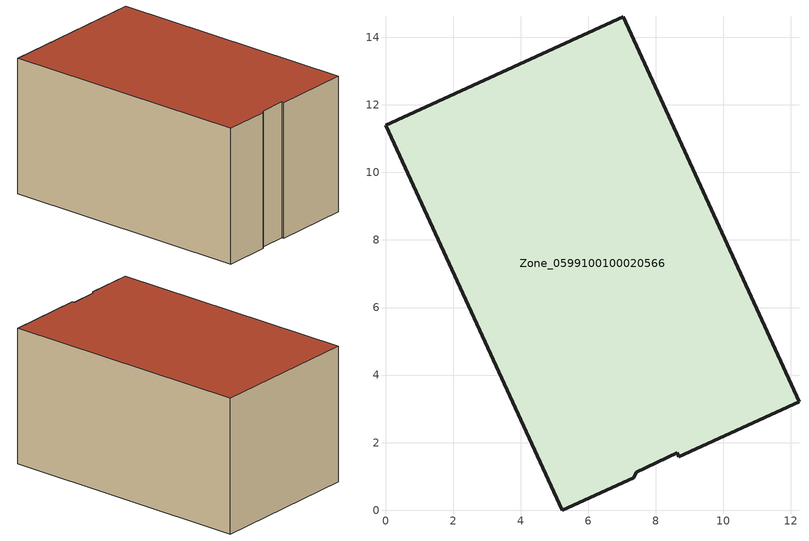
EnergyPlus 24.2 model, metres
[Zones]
Zone_0599100100020566
 floor ground (C_G): 8.69,1.58 8.63,1.69 7.42,1.12 7.34,0.97 5.24,0 0,11.4 7.03,14.61 12.24,3.21 z0
 wall outside (C_F): 5.24,0 7.34,0.97 7.42,1.12 8.63,1.69 8.69,1.58 12.24,3.21 7.03,14.61 0,11.4 5.24,0 z0:6.73
 roof outside (C_R): 8.63,1.69 8.69,1.58 12.24,3.21 7.03,14.61 0,11.4 5.24,0 7.34,0.97 7.42,1.12 z6.73
[BUILDING]
Pand.0599100100020566: North Axis=0; Terrain=City; Loads Convergence Tolerance Value=0.04; Temperature Convergence Tolerance Value=0.4; Solar Distribution=FullExterior; Maximum Number of Warmup Days=25; Minimum Number of Warmup Days=1
[Site:Location]
Rotterdam.The.Hague.AP_ZH_NLD Design_Conditions: Latitude=51.96; Longitude=4.45; Time Zone=1; Elevation=-4.5
[SITE:GROUNDTEMPERATURE:BUILDINGSURFACE]
18, 18, 18, 18, 18, 18, 18, 18, 18, 18, 18, 18
[MATERIAL] Thermal Absorptance=0.9; Solar Absorptance=0.7; Visible Absorptance=0.7
Name | Roughness | Thickness | Conductivity | Density | Specific Heat
G.D.2015-2018 | MediumSmooth | 0.15 | 0.0428571 | 540 | 1210
F.D.2015-2018 | Rough | 0.3 | 0.0666667 | 1920 | 840
R.D.2015-2018 | MediumRough | 0.2 | 0.0333333 | 1500 | 1000
[CONSTRUCTION]
C_G: G.D.2015-2018
C_F: F.D.2015-2018
C_R: R.D.2015-2018
[ZONE]
Zone_0599100100020566: Type=1; Multiplier=1; Ceiling Height=Autocalculate; Volume=Autocalculate; Floor Area=autocalculate; Part of Total Floor Area=Yes
[ZONEINFILTRATION:DESIGNFLOWRATE]
Infil_Zone_0599100100020566: Zone or ZoneList or Space or SpaceList=Zone_0599100100020566; Schedule=AlwaysOn; Design Flow Rate Calculation Method=Flow/Area; Flow Rate per Floor Area=0.0021; Constant Term Coefficient=1; Temperature Term Coefficient=0; Velocity Term Coefficient=0; Velocity Squared Term Coefficient=0
[HVACTEMPLATE:ZONE:IDEALLOADSAIRSYSTEM]
Zone_0599100100020566: Maximum Heating Supply Air Temperature=50; Minimum Cooling Supply Air Temperature=13; Maximum Heating Supply Air Humidity Ratio=0.0156; Minimum Cooling Supply Air Humidity Ratio=0.0077; Heating Limit=NoLimit; Cooling Limit=NoLimit; Dehumidification Control Type=ConstantSensibleHeatRatio; Cooling Sensible Heat Ratio=0.7; Dehumidification Setpoint=60; Humidification Control Type=None; Humidification Setpoint=30; Outdoor Air Method=None; Outdoor Air Flow Rate per Person=0.00944; Outdoor Air Flow Rate per Zone Floor Area=0; Outdoor Air Flow Rate per Zone=0; Demand Controlled Ventilation Type=None; Outdoor Air Economizer Type=NoEconomizer; Heat Recovery Type=None; Sensible Heat Recovery Effectiveness=0.7; Latent Heat Recovery Effectiveness=0.65
[ZONECONTROL:THERMOSTAT]
ThermostatControl_Zone_0599100100020566: Zone or ZoneList=Zone_0599100100020566; Control Type Schedule=DualSetpointControlType; Control 1=Thermostat_Zone_0599100100020566; Temperature Difference Between Cutout And Setpoint=0
[THERMOSTATSETPOINT:DUALSETPOINT]
Thermostat_Zone_0599100100020566: Heating Setpoint Temperature Schedule=HeatingSetpoint_Zone_0599100100020566; Cooling Setpoint Temperature Schedule=CoolingSetpoint_Zone_0599100100020566
[SCHEDULE:COMPACT]
HeatingSetpoint_Zone_0599100100020566: Through: 12/31, For: AllDays, Until: 24:00, 21
CoolingSetpoint_Zone_0599100100020566: Through: 12/31, For: AllDays, Until: 24:00, 24
DualSetpointControlType: Through: 12/31, For: AllDays, Until: 24:00, 4
AlwaysOn: Through: 12/31, For: AllDays, Until: 24:00, 1
